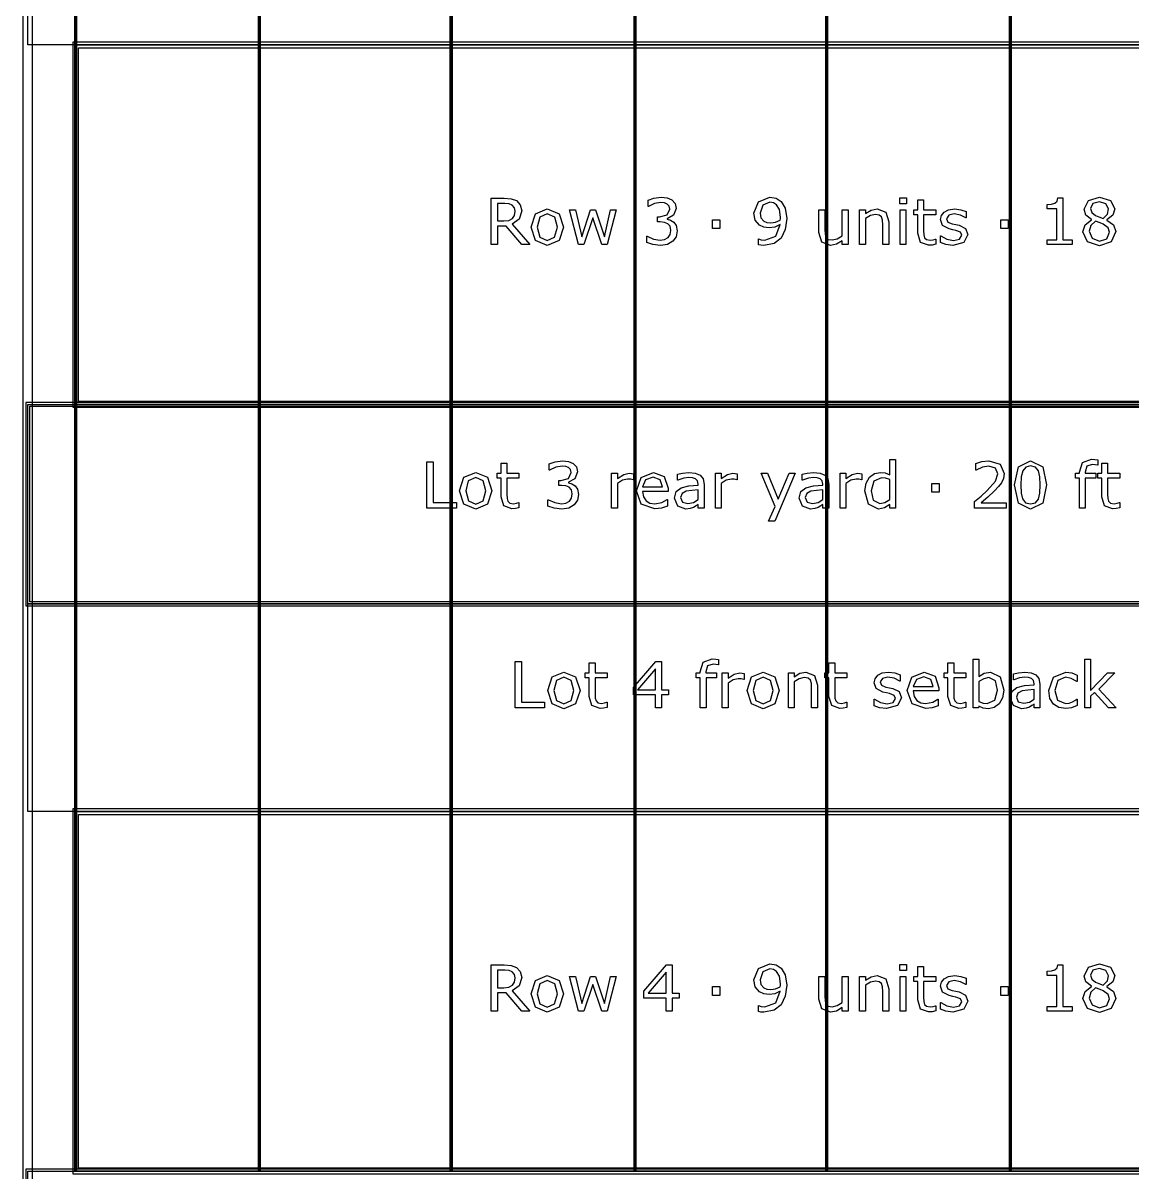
# Model space of a CAD drawing. Extents: x -1 to 182, y 89 to 480.
# Drawn here: x 4.6 to 41.33, y 369.59 to 407.66 of the extents above; entities that cross this region are included whole.
import ezdxf

# ---------------------------------------------------------------- set-up
doc = ezdxf.new("R2010")
doc.units = 0

msp = doc.modelspace()

# ---------------------------------------------------------------- linework, layer by layer
at = {"layer": 'Layer 1', "color": 7}
for points in [[(4.603848, 464.767334), (4.603848, 345.123108), (64.187733, 345.123108), (64.187733, 464.767334), (4.603848, 464.767334)], [(4.92114, 464.450042), (63.870439, 464.450042), (63.870439, 345.440402), (4.92114, 345.440402), (4.92114, 464.450042)], [(6.310201, 457.72953), (6.310201, 369.623391), (6.389783, 369.623391), (6.389783, 457.72953), (6.310201, 457.72953)], [(12.39561, 457.72953), (12.39561, 369.623391), (12.475192, 369.623391), (12.475192, 457.72953), (12.39561, 457.72953)], [(18.745602, 457.72953), (18.745602, 369.623391), (18.825184, 369.623391), (18.825184, 457.72953), (18.745602, 457.72953)], [(24.831011, 457.72953), (24.831011, 369.623391), (24.910593, 369.623391), (24.910593, 457.72953), (24.831011, 457.72953)], [(31.181003, 457.72953), (31.181003, 369.623391), (31.260585, 369.623391), (31.260585, 457.72953), (31.181003, 457.72953)], [(37.266412, 457.72953), (37.266412, 369.623391), (37.345994, 369.623391), (37.345994, 457.72953), (37.266412, 457.72953)], [(6.349992, 406.929594), (62.441588, 406.929594), (62.441588, 395.023359), (6.349992, 395.023359), (6.349992, 406.929594)], [(6.442493, 406.837093), (62.349087, 406.837093), (62.349087, 395.11586), (6.442493, 395.11586), (6.442493, 406.837093)], [(4.762494, 395.023359), (64.029086, 395.023359), (64.029086, 388.408784), (4.762494, 388.408784), (4.762494, 395.023359)], [(4.82864, 394.957213), (63.96294, 394.957213), (63.96294, 388.47493), (4.82864, 388.47493), (4.82864, 394.957213)], [(6.349992, 381.529626), (62.441588, 381.529626), (62.441588, 369.623391), (6.349992, 369.623391), (6.349992, 381.529626)], [(6.442493, 381.437125), (62.349087, 381.437125), (62.349087, 369.715892), (6.442493, 369.715892), (6.442493, 381.437125)], [(4.762494, 369.623391), (64.029086, 369.623391), (64.029086, 363.008816), (4.762494, 363.008816), (4.762494, 369.623391)]]:
    msp.add_lwpolyline(points, close=True, dxfattribs=at)
for points in [[(6.349992, 457.72953), (6.349992, 369.623391)], [(12.435401, 457.72953), (12.435401, 369.623391)], [(18.785393, 457.72953), (18.785393, 369.623391)], [(24.870802, 457.72953), (24.870802, 369.623391)], [(31.220794, 457.72953), (31.220794, 369.623391)], [(37.306203, 457.72953), (37.306203, 369.623391)], [(4.762494, 413.808752), (64.029086, 413.808752), (64.029086, 406.929594), (4.762494, 406.929594), (4.762494, 413.808752)], [(6.257491, 407.022095), (6.257491, 394.930858), (62.534089, 394.930858), (62.534089, 407.022095), (6.257491, 407.022095)], [(21.385748, 400.315019), (21.120131, 400.315019), (20.605435, 400.926867), (20.31708, 400.926867), (20.31708, 400.315019), (20.112442, 400.315019), (20.112442, 401.853942), (20.543423, 401.853942), (20.775967, 401.835342), (20.943398, 401.771265), (21.073622, 401.637939), (21.121165, 401.435369), (21.037449, 401.156316), (20.806972, 400.987851), (21.385748, 400.315019)], [(20.907225, 401.420894), (20.883454, 401.537681), (20.806974, 401.624498), (20.701554, 401.66584), (20.557894, 401.678249), (20.317081, 401.678249), (20.317081, 401.097407), (20.523787, 401.097407), (20.693285, 401.113943), (20.816275, 401.178023), (20.884488, 401.277241), (20.907226, 401.420902), (20.907225, 401.420894)], [(26.159611, 401.056058), (26.241259, 400.944438), (26.273299, 400.770806), (26.235058, 400.577536), (26.127571, 400.424572), (25.944637, 400.317085), (25.715194, 400.282981), (25.463013, 400.313984), (25.259408, 400.38013), (25.259408, 400.596138), (25.27491, 400.596138), (25.481616, 400.500021), (25.711059, 400.461781), (25.849551, 400.483476), (25.968407, 400.547556), (26.038687, 400.647806), (26.062457, 400.7863), (26.035585, 400.922726), (25.963238, 401.008507), (25.850584, 401.051917), (25.707957, 401.064326), (25.614942, 401.064326), (25.614942, 401.235892), (25.687288, 401.235892), (25.937402, 401.301003), (26.031453, 401.493241), (26.007683, 401.590391), (25.941537, 401.659638), (25.846453, 401.696846), (25.731731, 401.707191), (25.522959, 401.672052), (25.314186, 401.572833), (25.303852, 401.572833), (25.303852, 401.788839), (25.499188, 401.854985), (25.736899, 401.885991), (25.935337, 401.865327), (26.090366, 401.799181), (26.20302, 401.679291), (26.241261, 401.514961), (26.15031, 401.290685), (25.937404, 401.170797), (25.937404, 401.156324), (26.051092, 401.121185), (26.159612, 401.056071), (26.159611, 401.056058)], [(29.896844, 401.17698), (29.850336, 400.811112), (29.711845, 400.531027), (29.4762, 400.349126), (29.143405, 400.285047), (29.04212, 400.291238), (28.957368, 400.308807), (28.957368, 400.506212), (28.967714, 400.506212), (29.052462, 400.47624), (29.174419, 400.462799), (29.532019, 400.599226), (29.682913, 400.977498), (29.502047, 400.894816), (29.317045, 400.870024), (29.144445, 400.888624), (28.990449, 400.960972), (28.85299, 401.121169), (28.807517, 401.353711), (28.962544, 401.73715), (29.340815, 401.884943), (29.547521, 401.849804), (29.71392, 401.746453), (29.849312, 401.525277), (29.896852, 401.176977), (29.896844, 401.17698)], [(29.688073, 401.221422), (29.655, 401.478771), (29.564049, 401.629666), (29.459663, 401.695812), (29.338741, 401.716475), (29.103095, 401.623456), (29.017315, 401.361974), (29.045218, 401.201777), (29.139269, 401.093258), (29.241589, 401.049848), (29.365612, 401.039503), (29.52891, 401.061199), (29.68394, 401.124243), (29.686056, 401.166619), (29.688173, 401.221396), (29.688073, 401.221422)], [(33.85939, 401.662739), (33.640281, 401.662739), (33.640281, 401.864277), (33.85939, 401.864277), (33.85939, 401.662739)], [(34.830905, 400.325364), (34.711017, 400.301605), (34.596294, 400.292291), (34.327578, 400.387377), (34.235593, 400.692267), (34.235593, 401.306181), (34.104336, 401.306181), (34.104336, 401.469479), (34.235593, 401.469479), (34.235593, 401.801243), (34.429897, 401.801243), (34.429897, 401.469479), (34.830905, 401.469479), (34.830905, 401.306181), (34.429897, 401.306181), (34.429897, 400.780116), (34.434025, 400.63749), (34.462965, 400.542407), (34.524975, 400.481428), (34.646932, 400.462828), (34.746151, 400.476269), (34.820565, 400.500029), (34.83091, 400.500029), (34.830905, 400.325364)], [(39.355687, 400.315019), (38.522666, 400.315019), (38.522666, 400.472115), (38.843057, 400.472115), (38.843057, 401.503576), (38.522666, 401.503576), (38.522666, 401.644136), (38.662191, 401.654481), (38.774845, 401.686519), (38.849259, 401.751633), (38.881297, 401.85912), (39.041494, 401.85912), (39.041494, 400.472126), (39.355687, 400.472126), (39.355687, 400.315019)], [(40.800559, 400.743932), (40.644497, 400.412171), (40.253822, 400.27988), (39.854881, 400.40907), (39.707087, 400.739799), (39.781501, 400.971309), (39.991308, 401.136674), (39.991308, 401.142865), (39.807338, 401.287557), (39.748428, 401.483928), (39.891055, 401.773316), (40.253822, 401.889071), (40.621759, 401.778483), (40.759218, 401.497364), (40.694106, 401.291693), (40.502903, 401.134597), (40.502903, 401.128405), (40.724078, 400.975442), (40.800559, 400.743932), (40.800559, 400.743932)], [(40.555613, 401.495308), (40.46983, 401.671007), (40.25279, 401.737153), (40.038848, 401.675142), (39.956166, 401.507709), (39.997507, 401.378518), (40.124631, 401.282401), (40.234187, 401.233826), (40.374747, 401.184216), (40.516338, 401.325808), (40.555613, 401.495308), (40.555613, 401.495308)], [(22.500924, 400.891728), (22.35623, 400.446276), (21.968657, 400.282981), (21.579017, 400.446276), (21.435357, 400.891728), (21.579017, 401.337177), (21.968657, 401.50151), (22.35623, 401.337177), (22.500924, 400.891728), (22.500924, 400.891728)], [(22.300419, 400.891728), (22.21257, 401.224523), (21.968657, 401.334076), (21.722678, 401.224523), (21.635861, 400.891728), (21.723711, 400.562031), (21.968657, 400.450411), (22.211536, 400.560999), (22.300419, 400.891728), (22.300419, 400.891728)], [(24.253786, 401.469469), (23.95303, 400.315019), (23.773196, 400.315019), (23.476574, 401.204886), (23.182018, 400.315019), (23.003218, 400.315019), (22.699361, 401.469469), (22.901932, 401.469469), (23.113806, 400.575469), (23.40216, 401.469469), (23.562356, 401.469469), (23.857945, 400.575469), (24.058449, 401.469469), (24.253786, 401.469469)], [(31.92876, 400.315019), (31.734458, 400.315019), (31.734458, 400.443178), (31.546355, 400.324322), (31.347918, 400.282981), (31.064732, 400.393568), (30.963445, 400.720162), (30.963445, 401.469469), (31.157749, 401.469469), (31.157749, 400.812147), (31.166004, 400.66125), (31.201143, 400.554797), (31.273491, 400.488652), (31.402682, 400.467988), (31.567011, 400.50726), (31.734445, 400.607513), (31.734445, 401.469474), (31.928747, 401.469474), (31.92876, 400.315019)], [(33.27648, 400.315019), (33.082178, 400.315019), (33.082178, 400.972344), (33.072864, 401.121172), (33.038757, 401.230725), (32.964343, 401.294804), (32.838253, 401.3165), (32.671857, 401.277225), (32.505458, 401.176972), (32.505458, 400.315019), (32.311154, 400.315019), (32.311154, 401.469469), (32.505458, 401.469469), (32.505458, 401.341313), (32.693561, 401.459134), (32.89303, 401.50151), (33.178285, 401.388853), (33.276469, 401.064326), (33.27648, 400.315019)], [(33.846987, 400.315019), (33.652685, 400.315019), (33.652685, 401.469469), (33.846987, 401.469469), (33.846987, 400.315019)], [(35.890271, 400.647825), (35.759012, 400.388409), (35.402446, 400.287124), (35.166801, 400.317096), (34.988001, 400.384276), (34.988001, 400.602351), (34.998346, 400.602351), (35.202985, 400.491763), (35.418993, 400.451457), (35.619497, 400.492798), (35.691845, 400.62302), (35.65257, 400.726374), (35.501676, 400.786318), (35.393154, 400.808014), (35.272232, 400.834885), (35.056224, 400.952709), (34.993179, 401.144944), (35.022119, 401.279302), (35.112035, 401.391956), (35.258796, 401.468439), (35.4593, 401.497377), (35.668072, 401.471527), (35.844805, 401.410551), (35.844805, 401.202811), (35.83446, 401.202811), (35.653594, 401.294796), (35.444819, 401.333036), (35.264987, 401.291695), (35.191605, 401.170773), (35.236047, 401.063286), (35.376607, 401.004374), (35.496498, 400.979583), (35.608117, 400.956855), (35.816889, 400.850403), (35.890271, 400.64783), (35.890271, 400.647825)], [(27.685097, 400.84315), (27.438085, 400.84315), (27.438085, 401.135639), (27.685097, 401.135639), (27.685097, 400.84315)], [(37.229723, 400.843161), (36.982708, 400.843161), (36.982708, 401.13565), (37.229723, 401.13565), (37.229723, 400.843161)], [(40.587651, 400.724297), (40.545278, 400.876223), (40.38198, 400.991978), (40.275528, 401.034354), (40.12153, 401.089131), (39.97167, 400.951672), (39.915859, 400.755301), (40.011977, 400.524825), (40.255891, 400.433875), (40.496701, 400.51139), (40.587651, 400.724297), (40.587651, 400.724297)], [(4.696348, 395.089505), (4.696348, 388.342638), (64.095232, 388.342638), (64.095232, 395.089505), (4.696348, 395.089505)], [(18.957475, 391.58378), (17.983893, 391.58378), (17.983893, 393.122703), (18.188531, 393.122703), (18.188531, 391.765681), (18.957475, 391.765681), (18.957475, 391.58378)], [(21.030731, 391.594115), (20.910842, 391.570355), (20.79612, 391.561042), (20.527403, 391.656128), (20.435419, 391.961017), (20.435419, 392.574932), (20.304161, 392.574932), (20.304161, 392.73823), (20.435419, 392.73823), (20.435419, 393.069993), (20.629723, 393.069993), (20.629723, 392.73823), (21.030731, 392.73823), (21.030731, 392.574932), (20.629723, 392.574932), (20.629723, 392.048867), (20.633858, 391.906241), (20.662797, 391.811157), (20.724808, 391.750179), (20.846765, 391.731579), (20.945983, 391.74502), (21.020397, 391.768779), (21.030732, 391.768779), (21.030731, 391.594115)], [(22.89108, 392.324819), (22.972729, 392.213199), (23.004768, 392.039567), (22.966528, 391.846297), (22.859041, 391.693333), (22.676107, 391.585846), (22.446664, 391.551742), (22.194483, 391.582745), (21.990878, 391.648891), (21.990878, 391.864899), (22.00638, 391.864899), (22.213085, 391.768782), (22.442529, 391.730542), (22.581021, 391.752237), (22.699877, 391.816317), (22.770157, 391.916567), (22.793927, 392.055061), (22.767055, 392.191487), (22.694708, 392.277268), (22.582053, 392.320678), (22.439427, 392.333087), (22.346409, 392.333087), (22.346409, 392.504653), (22.418756, 392.504653), (22.66887, 392.569764), (22.762921, 392.762002), (22.739151, 392.859152), (22.673005, 392.928399), (22.57792, 392.965607), (22.463199, 392.975952), (22.254426, 392.940813), (22.045654, 392.841594), (22.035319, 392.841594), (22.035319, 393.0576), (22.230656, 393.123746), (22.468367, 393.154752), (22.666805, 393.134088), (22.821834, 393.067942), (22.934488, 392.948052), (22.972729, 392.783722), (22.881778, 392.559446), (22.668872, 392.439558), (22.668872, 392.425085), (22.78256, 392.389946), (22.89108, 392.324832), (22.89108, 392.324819)], [(33.504373, 391.58378), (33.310068, 391.58378), (33.310068, 391.704702), (33.135404, 391.592048), (32.937999, 391.551742), (32.609339, 391.710904), (32.488416, 392.152221), (32.529758, 392.413703), (32.643444, 392.609039), (32.806742, 392.72893), (33.001046, 392.770271), (33.162275, 392.750639), (33.310068, 392.691727), (33.310068, 393.191955), (33.504373, 393.191955), (33.504373, 391.58378)], [(37.162026, 391.58378), (36.120231, 391.58378), (36.120231, 391.799788), (36.337271, 391.985822), (36.540876, 392.170824), (36.812695, 392.475713), (36.886074, 392.720661), (36.806493, 392.90773), (36.586352, 392.975942), (36.382747, 392.942869), (36.168806, 392.841584), (36.15846, 392.841584), (36.15846, 393.058624), (36.353797, 393.12477), (36.591509, 393.154742), (36.962544, 393.040021), (37.096902, 392.730996), (37.074174, 392.566664), (37.00906, 392.423006), (36.913977, 392.296913), (36.782718, 392.159454), (36.554308, 391.948616), (36.334167, 391.760514), (37.162024, 391.760514), (37.162026, 391.58378)], [(38.505611, 392.353759), (38.375388, 391.745012), (37.973344, 391.551742), (37.568201, 391.74811), (37.441079, 392.35169), (37.57027, 392.957339), (37.973344, 393.153707), (38.377455, 392.954238), (38.505611, 392.353759), (38.505611, 392.353759)], [(38.233794, 391.884537), (38.282369, 392.080908), (38.29581, 392.353759), (38.282369, 392.62661), (38.232759, 392.822978), (38.133541, 392.942869), (37.973344, 392.983175), (37.812115, 392.942869), (37.711862, 392.820912), (37.663287, 392.621443), (37.650878, 392.35169), (37.662255, 392.08194), (37.710832, 391.887638), (37.80695, 391.764646), (37.973346, 391.722273), (38.134578, 391.76258), (38.233797, 391.884537), (38.233794, 391.884537)], [(40.20163, 393.003847), (40.191285, 393.003847), (40.107568, 393.022447), (40.016618, 393.032793), (39.834717, 392.976984), (39.778906, 392.777512), (39.778906, 392.738238), (40.129272, 392.738238), (40.129272, 392.57494), (39.785108, 392.57494), (39.785108, 391.58378), (39.590806, 391.58378), (39.590806, 392.574932), (39.459546, 392.574932), (39.459546, 392.73823), (39.590806, 392.73823), (39.590806, 392.77647), (39.693123, 393.091697), (39.988712, 393.202284), (40.105502, 393.196093), (40.201619, 393.181621), (40.20163, 393.003847)], [(40.924066, 391.594115), (40.804175, 391.570355), (40.689455, 391.561042), (40.420736, 391.656128), (40.328754, 391.961017), (40.328754, 392.574932), (40.197495, 392.574932), (40.197495, 392.73823), (40.328754, 392.73823), (40.328754, 393.069993), (40.523056, 393.069993), (40.523056, 392.73823), (40.924066, 392.73823), (40.924066, 392.574932), (40.523056, 392.574932), (40.523056, 392.048867), (40.527184, 391.906241), (40.556121, 391.811157), (40.618134, 391.750179), (40.740091, 391.731579), (40.839309, 391.74502), (40.913723, 391.768779), (40.924069, 391.768779), (40.924066, 391.594115)], [(20.130529, 392.160489), (19.985835, 391.715037), (19.598262, 391.551742), (19.208622, 391.715037), (19.064962, 392.160489), (19.208622, 392.605938), (19.598262, 392.770271), (19.985835, 392.605938), (20.130529, 392.160489), (20.130529, 392.160489)], [(19.930025, 392.160489), (19.842175, 392.493284), (19.598262, 392.602837), (19.352283, 392.493284), (19.265466, 392.160489), (19.353316, 391.830792), (19.598262, 391.719172), (19.841141, 391.82976), (19.930025, 392.160489), (19.930025, 392.160489)], [(24.819642, 392.526357), (24.809308, 392.526357), (24.724559, 392.54083), (24.628441, 392.545989), (24.454808, 392.505682), (24.293578, 392.403363), (24.293578, 391.58378), (24.099275, 391.58378), (24.099275, 392.73823), (24.293578, 392.73823), (24.293578, 392.567698), (24.497183, 392.698955), (24.67805, 392.73823), (24.75143, 392.735134), (24.819643, 392.725847), (24.819642, 392.526357)], [(25.968925, 392.140852), (25.118332, 392.140852), (25.150371, 391.954815), (25.238221, 391.825625), (25.365345, 391.751211), (25.528642, 391.726419), (25.76532, 391.772928), (25.935852, 391.865947), (25.946187, 391.865947), (25.946187, 391.654074), (25.745682, 391.584828), (25.530709, 391.556922), (25.082158, 391.711952), (24.920928, 392.1543), (25.074923, 392.603885), (25.482133, 392.770284), (25.8418, 392.633857), (25.968924, 392.246285), (25.968925, 392.140852)], [(25.779789, 392.28968), (25.702275, 392.526357), (25.471798, 392.610074), (25.222718, 392.518089), (25.118332, 392.28968), (25.779789, 392.28968)], [(27.160583, 391.58378), (26.967313, 391.58378), (26.967313, 391.706769), (26.897032, 391.657159), (26.812283, 391.60755), (26.700663, 391.568278), (26.552867, 391.551742), (26.288285, 391.655093), (26.179764, 391.918644), (26.235575, 392.130517), (26.396805, 392.258673), (26.650019, 392.321718), (26.967313, 392.346509), (26.967313, 392.376481), (26.943553, 392.486037), (26.877407, 392.554249), (26.778189, 392.586288), (26.657266, 392.594543), (26.486735, 392.573879), (26.292432, 392.516001), (26.282098, 392.516001), (26.282098, 392.713404), (26.446428, 392.747511), (26.658302, 392.766111), (26.870175, 392.745448), (27.027271, 392.677233), (27.126489, 392.554244), (27.160597, 392.367176), (27.160583, 391.58378)], [(28.255088, 392.526357), (28.244743, 392.526357), (28.159995, 392.54083), (28.063877, 392.545989), (27.890244, 392.505682), (27.729013, 392.403363), (27.729013, 391.58378), (27.534711, 391.58378), (27.534711, 392.73823), (27.729013, 392.73823), (27.729013, 392.567698), (27.93262, 392.698955), (28.113486, 392.73823), (28.186866, 392.735134), (28.255081, 392.725847), (28.255088, 392.526357)], [(30.180549, 392.73823), (29.506688, 391.157968), (29.29895, 391.157968), (29.513924, 391.639591), (29.054005, 392.73823), (29.264843, 392.73823), (29.619345, 391.88247), (29.976944, 392.73823), (30.180549, 392.73823)], [(31.290557, 391.58378), (31.097287, 391.58378), (31.097287, 391.706769), (31.027008, 391.657159), (30.94226, 391.60755), (30.830637, 391.568278), (30.682844, 391.551742), (30.418261, 391.655093), (30.309739, 391.918644), (30.365551, 392.130517), (30.52678, 392.258673), (30.779993, 392.321718), (31.097287, 392.346509), (31.097287, 392.376481), (31.073527, 392.486037), (31.007381, 392.554249), (30.908163, 392.586288), (30.78724, 392.594543), (30.616709, 392.573879), (30.422404, 392.516001), (30.412059, 392.516001), (30.412059, 392.713404), (30.576389, 392.747511), (30.788262, 392.766111), (31.000137, 392.745448), (31.157233, 392.677233), (31.256452, 392.554244), (31.290557, 392.367176), (31.290557, 391.58378)], [(32.385062, 392.526357), (32.374717, 392.526357), (32.289969, 392.54083), (32.193848, 392.545989), (32.020216, 392.505682), (31.858987, 392.403363), (31.858987, 391.58378), (31.664682, 391.58378), (31.664682, 392.73823), (31.858987, 392.73823), (31.858987, 392.567698), (32.062591, 392.698955), (32.243458, 392.73823), (32.31684, 392.735134), (32.385052, 392.725847), (32.385062, 392.526357)], [(33.310068, 391.868), (33.310068, 392.530492), (33.169509, 392.579067), (33.034119, 392.592508), (32.77987, 392.478819), (32.68892, 392.156359), (32.759199, 391.843201), (32.98451, 391.736749), (33.15194, 391.77292), (33.310068, 391.868006), (33.310068, 391.868)], [(26.967313, 391.868), (26.967313, 392.189426), (26.757506, 392.173922), (26.567337, 392.14395), (26.431945, 392.069536), (26.380269, 391.932077), (26.440213, 391.782215), (26.623148, 391.732605), (26.810217, 391.77188), (26.967313, 391.867998), (26.967313, 391.868)], [(31.097287, 391.868), (31.097287, 392.189426), (30.88748, 392.173922), (30.697311, 392.14395), (30.561921, 392.069536), (30.510243, 391.932077), (30.57019, 391.782215), (30.753122, 391.732605), (30.94019, 391.77188), (31.097287, 391.867998), (31.097287, 391.868)], [(34.94821, 392.111911), (34.701198, 392.111911), (34.701198, 392.4044), (34.94821, 392.4044), (34.94821, 392.111911)], [(4.762494, 388.408784), (64.029086, 388.408784), (64.029086, 381.529626), (4.762494, 381.529626), (4.762494, 388.408784)], [(21.878224, 384.969205), (20.904641, 384.969205), (20.904641, 386.508128), (21.109279, 386.508128), (21.109279, 385.151106), (21.878224, 385.151106), (21.878224, 384.969205)], [(23.95148, 384.97954), (23.83159, 384.95578), (23.716869, 384.946467), (23.448152, 385.041553), (23.356168, 385.346442), (23.356168, 385.960357), (23.22491, 385.960357), (23.22491, 386.123655), (23.356168, 386.123655), (23.356168, 386.455418), (23.550471, 386.455418), (23.550471, 386.123655), (23.95148, 386.123655), (23.95148, 385.960357), (23.550471, 385.960357), (23.550471, 385.434292), (23.554606, 385.291666), (23.583545, 385.196582), (23.645557, 385.135604), (23.767513, 385.117004), (23.866731, 385.130445), (23.941145, 385.154204), (23.95148, 385.154204), (23.95148, 384.97954)], [(25.982361, 385.402253), (25.753951, 385.402253), (25.753951, 384.969205), (25.555514, 384.969205), (25.555514, 385.402253), (24.818609, 385.402253), (24.818609, 385.639965), (25.563782, 386.508128), (25.753951, 386.508128), (25.753951, 385.567618), (25.982361, 385.567618), (25.982361, 385.402253)], [(27.641171, 386.389272), (27.630826, 386.389272), (27.547109, 386.407872), (27.456159, 386.418218), (27.274258, 386.362409), (27.21845, 386.162937), (27.21845, 386.123663), (27.568816, 386.123663), (27.568816, 385.960365), (27.224649, 385.960365), (27.224649, 384.969205), (27.030347, 384.969205), (27.030347, 385.960357), (26.89909, 385.960357), (26.89909, 386.123655), (27.030347, 386.123655), (27.030347, 386.161895), (27.132667, 386.477122), (27.428256, 386.587709), (27.545043, 386.581518), (27.641161, 386.567046), (27.641171, 386.389272)], [(31.891036, 384.97955), (31.771148, 384.955791), (31.656425, 384.946477), (31.387709, 385.041563), (31.295724, 385.346453), (31.295724, 385.960367), (31.164467, 385.960367), (31.164467, 386.123665), (31.295724, 386.123665), (31.295724, 386.455429), (31.490028, 386.455429), (31.490028, 386.123665), (31.891036, 386.123665), (31.891036, 385.960367), (31.490028, 385.960367), (31.490028, 385.434302), (31.494156, 385.291676), (31.523096, 385.196593), (31.585106, 385.135614), (31.707063, 385.117014), (31.806282, 385.130455), (31.880696, 385.154215), (31.891041, 385.154215), (31.891036, 384.97955)], [(35.83291, 384.97955), (35.713022, 384.955791), (35.598299, 384.946477), (35.329583, 385.041563), (35.237598, 385.346453), (35.237598, 385.960367), (35.106341, 385.960367), (35.106341, 386.123665), (35.237598, 386.123665), (35.237598, 386.455429), (35.431902, 386.455429), (35.431902, 386.123665), (35.83291, 386.123665), (35.83291, 385.960367), (35.431902, 385.960367), (35.431902, 385.434302), (35.43603, 385.291676), (35.46497, 385.196593), (35.52698, 385.135614), (35.648937, 385.117014), (35.748156, 385.130455), (35.82257, 385.154215), (35.832915, 385.154215), (35.83291, 384.97955)], [(37.083477, 385.555225), (37.042136, 385.294777), (36.932583, 385.100473), (36.771354, 384.977484), (36.578084, 384.937177), (36.406518, 384.960937), (36.261822, 385.02295), (36.249421, 384.969205), (36.067521, 384.969205), (36.067521, 386.577375), (36.261822, 386.577375), (36.261822, 386.002732), (36.435455, 386.112286), (36.642161, 386.155696), (36.964621, 385.9986), (37.083477, 385.555214), (37.083477, 385.555225)], [(40.808311, 384.969205), (40.551996, 384.969205), (40.088976, 385.474601), (39.962886, 385.35471), (39.962886, 384.969205), (39.768582, 384.969205), (39.768582, 386.577375), (39.962886, 386.577375), (39.962886, 385.545914), (40.524091, 386.123655), (40.769036, 386.123655), (40.232637, 385.590356), (40.808311, 384.969205)], [(23.051277, 385.545914), (22.906583, 385.100462), (22.51901, 384.937167), (22.129371, 385.100462), (21.98571, 385.545914), (22.129371, 385.991363), (22.51901, 386.155696), (22.906583, 385.991363), (23.051277, 385.545914), (23.051277, 385.545914)], [(25.555514, 385.567618), (25.555514, 386.262148), (24.959168, 385.567618), (25.555514, 385.567618)], [(28.48453, 385.911782), (28.474184, 385.911782), (28.389436, 385.926255), (28.293318, 385.931414), (28.119685, 385.891107), (27.958454, 385.788788), (27.958454, 384.969205), (27.764152, 384.969205), (27.764152, 386.123655), (27.958454, 386.123655), (27.958454, 385.953123), (28.162058, 386.08438), (28.342927, 386.123655), (28.416307, 386.120559), (28.484519, 386.111272), (28.48453, 385.911782)], [(29.651383, 385.545914), (29.506688, 385.100462), (29.119116, 384.937167), (28.729475, 385.100462), (28.585817, 385.545914), (28.729475, 385.991363), (29.119116, 386.155696), (29.506688, 385.991363), (29.651383, 385.545914), (29.651383, 385.545914)], [(30.917455, 384.969205), (30.72315, 384.969205), (30.72315, 385.62653), (30.713837, 385.775358), (30.679732, 385.884911), (30.605318, 385.94899), (30.479229, 385.970686), (30.31283, 385.931411), (30.146431, 385.831158), (30.146431, 384.969205), (29.952129, 384.969205), (29.952129, 386.123655), (30.146431, 386.123655), (30.146431, 385.995499), (30.334534, 386.11332), (30.534005, 386.155696), (30.819258, 386.043039), (30.917444, 385.718512), (30.917455, 384.969205)], [(33.694542, 385.302011), (33.563285, 385.042595), (33.206717, 384.94131), (32.971071, 384.971282), (32.792271, 385.038462), (32.792271, 385.256537), (32.802617, 385.256537), (33.007253, 385.145949), (33.223261, 385.105643), (33.423765, 385.146984), (33.496113, 385.277206), (33.456838, 385.38056), (33.305944, 385.440504), (33.197422, 385.4622), (33.0765, 385.489071), (32.860494, 385.606895), (32.797447, 385.79913), (32.826387, 385.933488), (32.916303, 386.046142), (33.063064, 386.122625), (33.263568, 386.151563), (33.472342, 386.125713), (33.649073, 386.064737), (33.649073, 385.856997), (33.638728, 385.856997), (33.457862, 385.948982), (33.24909, 385.987222), (33.069256, 385.945881), (32.995873, 385.824959), (33.040315, 385.717472), (33.180875, 385.65856), (33.300766, 385.633769), (33.412385, 385.611041), (33.62116, 385.504589), (33.694539, 385.302016), (33.694542, 385.302011)], [(34.938907, 385.526287), (34.088315, 385.526287), (34.120354, 385.340251), (34.208206, 385.21106), (34.335327, 385.136646), (34.498625, 385.111855), (34.735303, 385.158363), (34.905835, 385.251383), (34.91618, 385.251383), (34.91618, 385.03951), (34.715673, 384.970263), (34.5007, 384.942358), (34.05215, 385.097388), (33.890921, 385.539736), (34.044916, 385.989321), (34.452125, 386.15572), (34.811794, 386.019293), (34.938915, 385.631721), (34.938907, 385.526287)], [(38.283403, 384.969205), (38.090133, 384.969205), (38.090133, 385.092194), (38.019855, 385.042584), (37.935104, 384.992975), (37.823484, 384.953703), (37.675688, 384.937167), (37.411105, 385.040518), (37.302586, 385.304069), (37.358397, 385.515942), (37.519626, 385.644098), (37.77284, 385.707143), (38.090133, 385.731934), (38.090133, 385.761906), (38.066374, 385.871462), (38.000228, 385.939674), (37.901009, 385.971713), (37.780087, 385.979968), (37.609553, 385.959304), (37.415251, 385.901426), (37.404906, 385.901426), (37.404906, 386.098829), (37.569236, 386.132936), (37.781108, 386.151536), (37.992981, 386.130873), (38.150077, 386.062658), (38.249296, 385.939669), (38.283403, 385.752601), (38.283403, 384.969205)], [(39.511232, 385.041553), (39.326233, 384.969205), (39.141232, 384.943355), (38.911788, 384.979529), (38.732988, 385.091151), (38.616198, 385.279254), (38.574857, 385.544869), (38.729887, 385.989286), (39.141232, 386.150515), (39.335533, 386.122612), (39.511232, 386.054397), (39.511232, 385.838392), (39.500887, 385.838392), (39.31692, 385.944844), (39.132953, 385.982053), (38.871471, 385.87043), (38.776385, 385.544869), (38.869402, 385.223443), (39.132953, 385.111821), (39.252841, 385.127325), (39.362394, 385.167632), (39.441978, 385.213108), (39.500887, 385.255481), (39.511232, 385.255481), (39.511232, 385.041553)], [(22.850773, 385.545914), (22.762923, 385.878709), (22.51901, 385.988262), (22.273031, 385.878709), (22.186215, 385.545914), (22.274065, 385.216217), (22.51901, 385.104597), (22.761889, 385.215185), (22.850773, 385.545914), (22.850773, 385.545914)], [(29.450879, 385.545914), (29.36303, 385.878709), (29.119116, 385.988262), (28.873136, 385.878709), (28.786321, 385.545914), (28.87417, 385.216217), (29.119116, 385.104597), (29.361995, 385.215185), (29.450879, 385.545914), (29.450879, 385.545914)], [(34.749773, 385.675115), (34.672258, 385.911793), (34.441782, 385.995509), (34.192701, 385.903524), (34.088315, 385.675115), (34.749773, 385.675115)], [(36.882973, 385.550065), (36.814761, 385.863226), (36.59462, 385.970713), (36.423054, 385.933504), (36.261822, 385.839453), (36.261822, 385.177995), (36.403417, 385.12632), (36.538809, 385.111847), (36.790988, 385.217267), (36.882973, 385.550063), (36.882973, 385.550065)], [(38.090133, 385.253425), (38.090133, 385.574851), (37.880327, 385.559347), (37.690158, 385.529375), (37.554765, 385.454961), (37.50309, 385.317502), (37.563034, 385.16764), (37.745969, 385.11803), (37.933037, 385.157305), (38.090133, 385.253423), (38.090133, 385.253425)], [(6.257491, 381.622127), (6.257491, 369.53089), (62.534089, 369.53089), (62.534089, 381.622127), (6.257491, 381.622127)], [(29.896844, 375.777012), (29.850336, 375.411144), (29.711845, 375.131059), (29.4762, 374.949158), (29.143405, 374.885079), (29.04212, 374.89127), (28.957368, 374.908839), (28.957368, 375.106244), (28.967714, 375.106244), (29.052462, 375.076272), (29.174419, 375.062831), (29.532019, 375.199258), (29.682913, 375.57753), (29.502047, 375.494848), (29.317045, 375.470056), (29.144445, 375.488656), (28.990449, 375.561004), (28.85299, 375.721201), (28.807517, 375.953743), (28.962544, 376.337182), (29.340815, 376.484975), (29.547521, 376.449836), (29.71392, 376.346485), (29.849312, 376.125309), (29.896852, 375.777009), (29.896844, 375.777012)], [(40.800559, 375.343964), (40.644497, 375.012203), (40.253822, 374.879912), (39.854881, 375.009102), (39.707087, 375.339831), (39.781501, 375.571341), (39.991308, 375.736706), (39.991308, 375.742897), (39.807338, 375.887589), (39.748428, 376.08396), (39.891055, 376.373348), (40.253822, 376.489103), (40.621759, 376.378515), (40.759218, 376.097396), (40.694106, 375.891725), (40.502903, 375.734629), (40.502903, 375.728437), (40.724078, 375.575474), (40.800559, 375.343964), (40.800559, 375.343964)], [(21.385748, 374.915051), (21.120131, 374.915051), (20.605435, 375.526899), (20.31708, 375.526899), (20.31708, 374.915051), (20.112442, 374.915051), (20.112442, 376.453974), (20.543423, 376.453974), (20.775967, 376.435374), (20.943398, 376.371297), (21.073622, 376.237971), (21.121165, 376.035401), (21.037449, 375.756348), (20.806972, 375.587883), (21.385748, 374.915051)], [(20.907225, 376.020926), (20.883454, 376.137713), (20.806974, 376.22453), (20.701554, 376.265872), (20.557894, 376.278281), (20.317081, 376.278281), (20.317081, 375.697439), (20.523787, 375.697439), (20.693285, 375.713975), (20.816275, 375.778055), (20.884488, 375.877273), (20.907226, 376.020934), (20.907225, 376.020926)], [(26.330143, 375.348099), (26.101733, 375.348099), (26.101733, 374.915051), (25.903296, 374.915051), (25.903296, 375.348099), (25.166391, 375.348099), (25.166391, 375.585811), (25.911564, 376.453974), (26.101733, 376.453974), (26.101733, 375.513464), (26.330143, 375.513464), (26.330143, 375.348099)], [(25.903296, 375.513464), (25.903296, 376.207994), (25.30695, 375.513464), (25.903296, 375.513464)], [(29.688073, 375.821454), (29.655, 376.078803), (29.564049, 376.229698), (29.459663, 376.295844), (29.338741, 376.316507), (29.103095, 376.223488), (29.017315, 375.962006), (29.045218, 375.801809), (29.139269, 375.69329), (29.241589, 375.64988), (29.365612, 375.639535), (29.52891, 375.661231), (29.68394, 375.724275), (29.686056, 375.766651), (29.688173, 375.821428), (29.688073, 375.821454)], [(33.85939, 376.262771), (33.640281, 376.262771), (33.640281, 376.464309), (33.85939, 376.464309), (33.85939, 376.262771)], [(34.830905, 374.925396), (34.711017, 374.901637), (34.596294, 374.892323), (34.327578, 374.987409), (34.235593, 375.292299), (34.235593, 375.906213), (34.104336, 375.906213), (34.104336, 376.069511), (34.235593, 376.069511), (34.235593, 376.401275), (34.429897, 376.401275), (34.429897, 376.069511), (34.830905, 376.069511), (34.830905, 375.906213), (34.429897, 375.906213), (34.429897, 375.380148), (34.434025, 375.237522), (34.462965, 375.142439), (34.524975, 375.08146), (34.646932, 375.06286), (34.746151, 375.076301), (34.820565, 375.100061), (34.83091, 375.100061), (34.830905, 374.925396)], [(39.355687, 374.915051), (38.522666, 374.915051), (38.522666, 375.072147), (38.843057, 375.072147), (38.843057, 376.103608), (38.522666, 376.103608), (38.522666, 376.244168), (38.662191, 376.254513), (38.774845, 376.286551), (38.849259, 376.351665), (38.881297, 376.459152), (39.041494, 376.459152), (39.041494, 375.072158), (39.355687, 375.072158), (39.355687, 374.915051)], [(40.555613, 376.09534), (40.46983, 376.271039), (40.25279, 376.337185), (40.038848, 376.275174), (39.956166, 376.107741), (39.997507, 375.97855), (40.124631, 375.882433), (40.234187, 375.833858), (40.374747, 375.784248), (40.516338, 375.92584), (40.555613, 376.09534), (40.555613, 376.09534)], [(22.500924, 375.49176), (22.35623, 375.046308), (21.968657, 374.883013), (21.579017, 375.046308), (21.435357, 375.49176), (21.579017, 375.937209), (21.968657, 376.101542), (22.35623, 375.937209), (22.500924, 375.49176), (22.500924, 375.49176)], [(22.300419, 375.49176), (22.21257, 375.824555), (21.968657, 375.934108), (21.722678, 375.824555), (21.635861, 375.49176), (21.723711, 375.162063), (21.968657, 375.050443), (22.211536, 375.161031), (22.300419, 375.49176), (22.300419, 375.49176)], [(24.253786, 376.069501), (23.95303, 374.915051), (23.773196, 374.915051), (23.476574, 375.804918), (23.182018, 374.915051), (23.003218, 374.915051), (22.699361, 376.069501), (22.901932, 376.069501), (23.113806, 375.175501), (23.40216, 376.069501), (23.562356, 376.069501), (23.857945, 375.175501), (24.058449, 376.069501), (24.253786, 376.069501)], [(27.685097, 375.443182), (27.438085, 375.443182), (27.438085, 375.735671), (27.685097, 375.735671), (27.685097, 375.443182)], [(31.92876, 374.915051), (31.734458, 374.915051), (31.734458, 375.04321), (31.546355, 374.924354), (31.347918, 374.883013), (31.064732, 374.9936), (30.963445, 375.320194), (30.963445, 376.069501), (31.157749, 376.069501), (31.157749, 375.412179), (31.166004, 375.261282), (31.201143, 375.154829), (31.273491, 375.088684), (31.402682, 375.06802), (31.567011, 375.107292), (31.734445, 375.207545), (31.734445, 376.069506), (31.928747, 376.069506), (31.92876, 374.915051)], [(33.27648, 374.915051), (33.082178, 374.915051), (33.082178, 375.572376), (33.072864, 375.721204), (33.038757, 375.830757), (32.964343, 375.894836), (32.838253, 375.916532), (32.671857, 375.877257), (32.505458, 375.777004), (32.505458, 374.915051), (32.311154, 374.915051), (32.311154, 376.069501), (32.505458, 376.069501), (32.505458, 375.941345), (32.693561, 376.059166), (32.89303, 376.101542), (33.178285, 375.988885), (33.276469, 375.664358), (33.27648, 374.915051)], [(33.846987, 374.915051), (33.652685, 374.915051), (33.652685, 376.069501), (33.846987, 376.069501), (33.846987, 374.915051)], [(35.890271, 375.247857), (35.759012, 374.988441), (35.402446, 374.887156), (35.166801, 374.917128), (34.988001, 374.984308), (34.988001, 375.202383), (34.998346, 375.202383), (35.202985, 375.091795), (35.418993, 375.051489), (35.619497, 375.09283), (35.691845, 375.223052), (35.65257, 375.326406), (35.501676, 375.38635), (35.393154, 375.408046), (35.272232, 375.434917), (35.056224, 375.552741), (34.993179, 375.744976), (35.022119, 375.879334), (35.112035, 375.991988), (35.258796, 376.068471), (35.4593, 376.097409), (35.668072, 376.071559), (35.844805, 376.010583), (35.844805, 375.802843), (35.83446, 375.802843), (35.653594, 375.894828), (35.444819, 375.933068), (35.264987, 375.891727), (35.191605, 375.770805), (35.236047, 375.663318), (35.376607, 375.604406), (35.496498, 375.579615), (35.608117, 375.556887), (35.816889, 375.450435), (35.890271, 375.247862), (35.890271, 375.247857)], [(37.229723, 375.443193), (36.982708, 375.443193), (36.982708, 375.735682), (37.229723, 375.735682), (37.229723, 375.443193)], [(40.587651, 375.324329), (40.545278, 375.476255), (40.38198, 375.59201), (40.275528, 375.634386), (40.12153, 375.689163), (39.97167, 375.551704), (39.915859, 375.355333), (40.011977, 375.124857), (40.255891, 375.033907), (40.496701, 375.111422), (40.587651, 375.324329), (40.587651, 375.324329)], [(4.696348, 369.689537), (4.696348, 362.94267), (64.095232, 362.94267), (64.095232, 369.689537), (4.696348, 369.689537)]]:
    msp.add_lwpolyline(points, dxfattribs=at)

doc.saveas('drawing.dxf')
